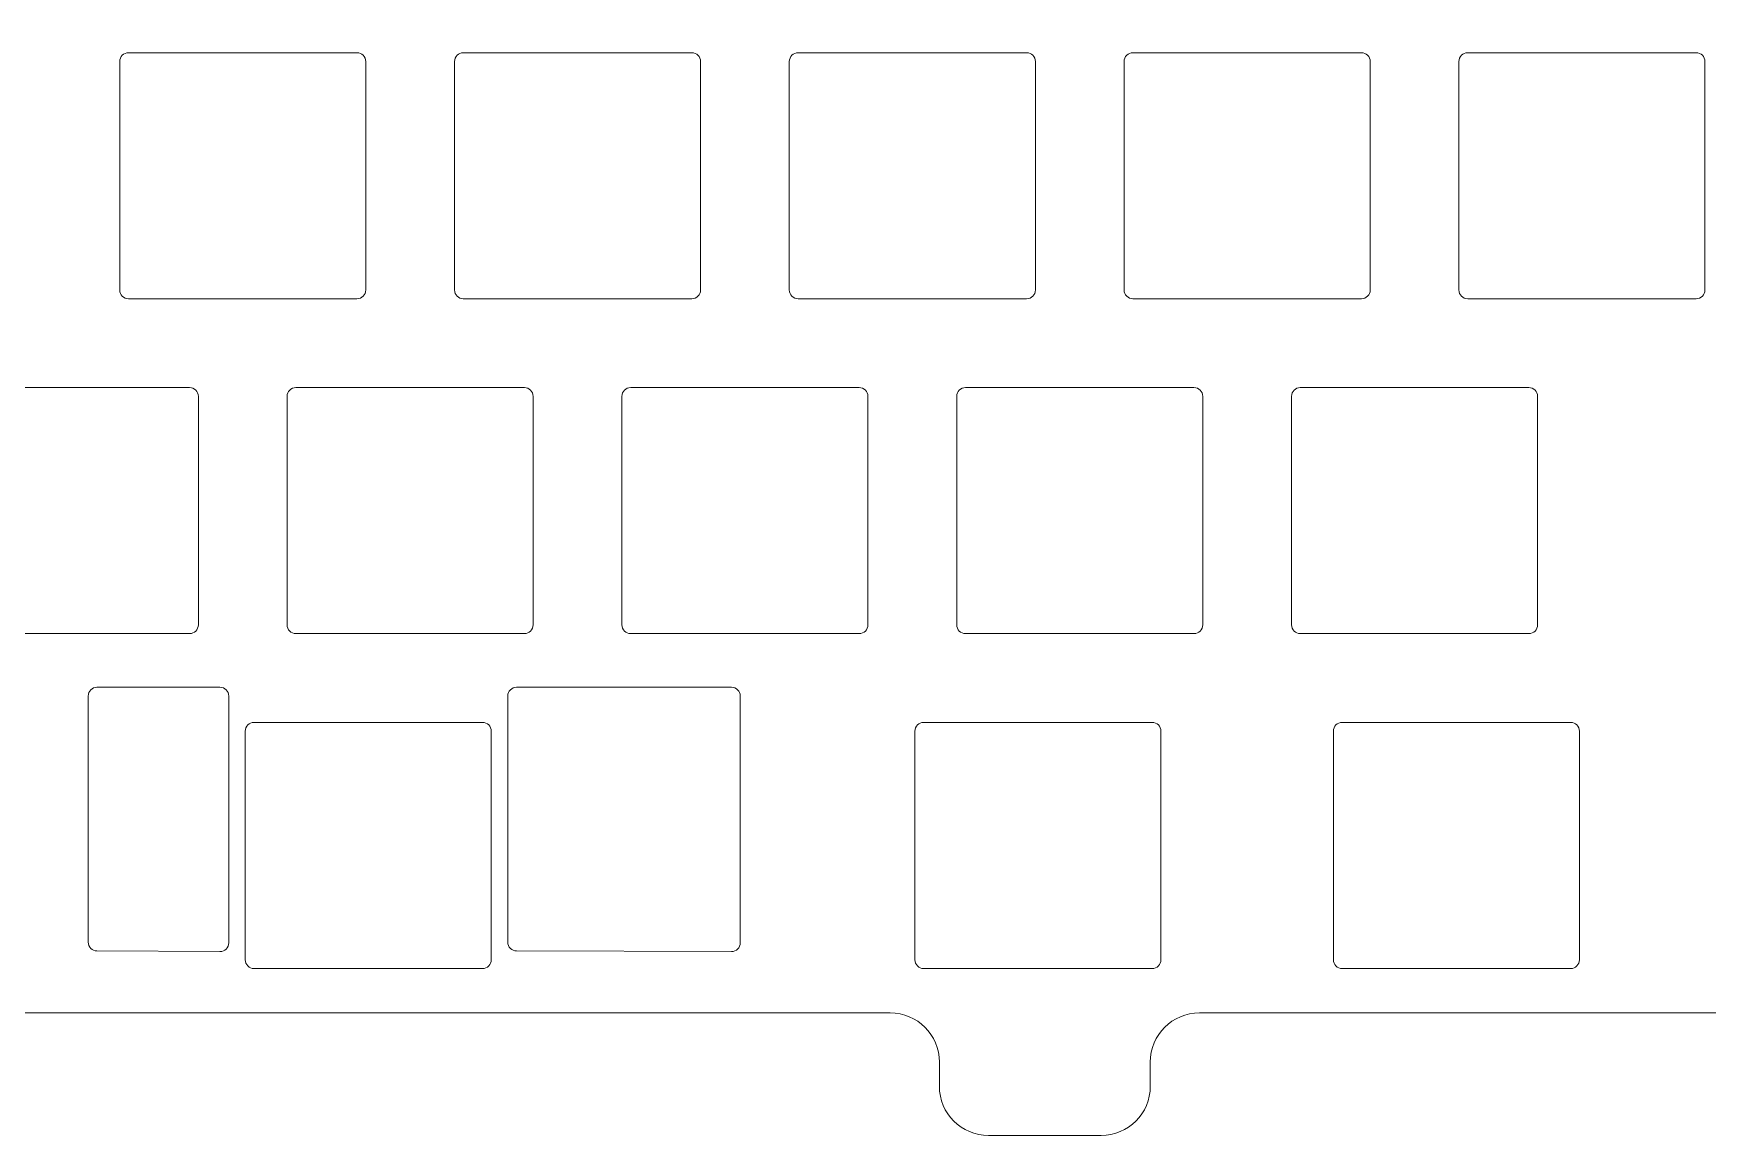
# Model space of a CAD drawing. Extents: x 154 to 459, y 341 to 451.
# Drawn here: x 299.4 to 394.6, y 341.4 to 404.1 of the extents above; entities that cross this region are included whole.
import ezdxf

# ---------------------------------------------------------------- set-up
doc = ezdxf.new("R2010")
doc.units = 0
doc.header["$MEASUREMENT"] = 0

# ---------------------------------------------------------------- blocks, each defined once
blk = doc.blocks.new('block 2')
at = {"color": 7, "lineweight": 9, "true_color": 0xffffff}
blk.add_open_spline([(250.101, 447.8), (250.101, 447.8), (250.101, 446.424), (250.101, 446.424), (250.101, 444.878), (248.847, 443.624), (247.301, 443.624), (247.301, 443.624), (174.901, 443.624), (174.901, 443.624), (173.354, 443.624), (172.101, 444.878), (172.101, 446.424), (172.101, 446.424), (172.101, 447.8), (172.101, 447.8), (172.101, 449.346), (170.847, 450.6), (169.301, 450.6), (169.301, 450.6), (162.901, 450.6), (162.901, 450.6), (161.354, 450.6), (160.101, 449.346), (160.101, 447.8), (160.101, 447.8), (160.101, 446.424), (160.101, 446.424), (160.101, 444.878), (158.847, 443.624), (157.301, 443.624), (157.301, 443.624), (156.901, 443.624), (156.901, 443.624), (155.354, 443.624), (154.101, 442.371), (154.101, 440.824), (154.101, 440.824), (154.101, 351.176), (154.101, 351.176), (154.101, 349.629), (155.354, 348.376), (156.901, 348.376), (156.901, 348.376), (157.301, 348.376), (157.301, 348.376), (158.847, 348.376), (160.101, 347.122), (160.101, 345.576), (160.101, 345.576), (160.101, 344.2), (160.101, 344.2), (160.101, 342.654), (161.354, 341.4), (162.901, 341.4), (162.901, 341.4), (169.301, 341.4), (169.301, 341.4), (170.847, 341.4), (172.101, 342.654), (172.101, 344.2), (172.101, 344.2), (172.101, 345.576), (172.101, 345.576), (172.101, 347.122), (173.354, 348.376), (174.901, 348.376), (174.901, 348.376), (247.301, 348.376), (247.301, 348.376), (248.847, 348.376), (250.101, 347.122), (250.101, 345.576), (250.101, 345.576), (250.101, 344.2), (250.101, 344.2), (250.101, 342.654), (251.354, 341.4), (252.901, 341.4), (252.901, 341.4), (259.301, 341.4), (259.301, 341.4), (260.847, 341.4), (262.101, 342.654), (262.101, 344.2), (262.101, 344.2), (262.101, 345.576), (262.101, 345.576), (262.101, 347.122), (263.354, 348.376), (264.901, 348.376), (264.901, 348.376), (348.101, 348.376), (348.101, 348.376), (349.647, 348.376), (350.901, 347.122), (350.901, 345.576), (350.901, 345.576), (350.901, 344.2), (350.901, 344.2), (350.901, 342.654), (352.154, 341.4), (353.701, 341.4), (353.701, 341.4), (360.101, 341.4), (360.101, 341.4), (361.647, 341.4), (362.901, 342.654), (362.901, 344.2), (362.901, 344.2), (362.901, 345.576), (362.901, 345.576), (362.901, 347.122), (364.154, 348.376), (365.701, 348.376), (365.701, 348.376), (438.101, 348.376), (438.101, 348.376), (439.647, 348.376), (440.901, 347.122), (440.901, 345.576), (440.901, 345.576), (440.901, 344.2), (440.901, 344.2), (440.901, 342.654), (442.154, 341.4), (443.701, 341.4), (443.701, 341.4), (450.101, 341.4), (450.101, 341.4), (451.647, 341.4), (452.901, 342.654), (452.901, 344.2), (452.901, 344.2), (452.901, 345.576), (452.901, 345.576), (452.901, 347.122), (454.154, 348.376), (455.701, 348.376), (455.701, 348.376), (456.099, 348.376), (456.099, 348.376), (457.646, 348.376), (458.899, 349.629), (458.899, 351.176), (458.899, 351.176), (458.899, 440.824), (458.899, 440.824), (458.899, 442.371), (457.646, 443.624), (456.099, 443.624), (456.099, 443.624), (455.701, 443.624), (455.701, 443.624), (454.154, 443.624), (452.901, 444.878), (452.901, 446.424), (452.901, 446.424), (452.901, 447.8), (452.901, 447.8), (452.901, 449.346), (451.647, 450.6), (450.101, 450.6), (450.101, 450.6), (443.701, 450.6), (443.701, 450.6), (442.154, 450.6), (440.901, 449.346), (440.901, 447.8), (440.901, 447.8), (440.901, 446.424), (440.901, 446.424), (440.901, 444.878), (439.647, 443.624), (438.101, 443.624), (438.101, 443.624), (365.701, 443.624), (365.701, 443.624), (364.154, 443.624), (362.901, 444.878), (362.901, 446.424), (362.901, 446.424), (362.901, 447.8), (362.901, 447.8), (362.901, 449.346), (361.647, 450.6), (360.101, 450.6), (360.101, 450.6), (353.701, 450.6), (353.701, 450.6), (352.154, 450.6), (350.901, 449.346), (350.901, 447.8), (350.901, 447.8), (350.901, 446.424), (350.901, 446.424), (350.901, 444.878), (349.647, 443.624), (348.101, 443.624), (348.101, 443.624), (264.901, 443.624), (264.901, 443.624), (263.354, 443.624), (262.101, 444.878), (262.101, 446.424), (262.101, 446.424), (262.101, 447.8), (262.101, 447.8), (262.101, 449.346), (260.847, 450.6), (259.301, 450.6), (259.301, 450.6), (252.901, 450.6), (252.901, 450.6), (251.354, 450.6), (250.101, 449.346), (250.101, 447.8)], degree=3, knots=[0, 0, 0, 0, 1, 1, 1, 2, 2, 2, 3, 3, 3, 4, 4, 4, 5, 5, 5, 6, 6, 6, 7, 7, 7, 8, 8, 8, 9, 9, 9, 10, 10, 10, 11, 11, 11, 12, 12, 12, 13, 13, 13, 14, 14, 14, 15, 15, 15, 16, 16, 16, 17, 17, 17, 18, 18, 18, 19, 19, 19, 20, 20, 20, 21, 21, 21, 22, 22, 22, 23, 23, 23, 24, 24, 24, 25, 25, 25, 26, 26, 26, 27, 27, 27, 28, 28, 28, 29, 29, 29, 30, 30, 30, 31, 31, 31, 32, 32, 32, 33, 33, 33, 34, 34, 34, 35, 35, 35, 36, 36, 36, 37, 37, 37, 38, 38, 38, 39, 39, 39, 40, 40, 40, 41, 41, 41, 42, 42, 42, 43, 43, 43, 44, 44, 44, 45, 45, 45, 46, 46, 46, 47, 47, 47, 48, 48, 48, 49, 49, 49, 50, 50, 50, 51, 51, 51, 52, 52, 52, 53, 53, 53, 54, 54, 54, 55, 55, 55, 56, 56, 56, 57, 57, 57, 58, 58, 58, 59, 59, 59, 60, 60, 60, 61, 61, 61, 62, 62, 62, 63, 63, 63, 64, 64, 64, 65, 65, 65, 66, 66, 66, 67, 67, 67, 68, 68, 68, 69, 69, 69, 70, 70, 70, 71, 71, 71, 72, 72, 72, 72], dxfattribs=at)
blk = doc.blocks.new('block 11')
at = {"color": 7, "lineweight": 9, "true_color": 0xffffff}
blk.add_open_spline([(373.819, 364.9), (373.543, 364.9), (373.319, 364.676), (373.319, 364.4)], degree=3, dxfattribs=at)
blk = doc.blocks.new('block 12')
at = {"color": 7, "lineweight": 9, "true_color": 0xffffff}
blk.add_lwpolyline([(373.319, 364.4), (373.319, 351.4)], dxfattribs=at)
blk = doc.blocks.new('block 13')
at = {"color": 7, "lineweight": 9, "true_color": 0xffffff}
blk.add_open_spline([(373.319, 351.4), (373.319, 351.124), (373.543, 350.9), (373.819, 350.9)], degree=3, dxfattribs=at)
blk = doc.blocks.new('block 14')
at = {"color": 7, "lineweight": 9, "true_color": 0xffffff}
blk.add_lwpolyline([(373.819, 350.9), (386.819, 350.9)], dxfattribs=at)
blk = doc.blocks.new('block 15')
at = {"color": 7, "lineweight": 9, "true_color": 0xffffff}
blk.add_open_spline([(386.819, 350.9), (387.095, 350.9), (387.319, 351.124), (387.319, 351.4)], degree=3, dxfattribs=at)
blk = doc.blocks.new('block 16')
at = {"color": 7, "lineweight": 9, "true_color": 0xffffff}
blk.add_lwpolyline([(387.319, 351.4), (387.319, 364.4)], dxfattribs=at)
blk = doc.blocks.new('block 17')
at = {"color": 7, "lineweight": 9, "true_color": 0xffffff}
blk.add_open_spline([(387.319, 364.4), (387.319, 364.676), (387.095, 364.9), (386.819, 364.9)], degree=3, dxfattribs=at)
blk = doc.blocks.new('block 18')
at = {"color": 7, "lineweight": 9, "true_color": 0xffffff}
blk.add_lwpolyline([(386.819, 364.9), (373.819, 364.9)], dxfattribs=at)
blk = doc.blocks.new('block 19')
at = {"color": 7, "lineweight": 9, "true_color": 0xffffff}
blk.add_open_spline([(302.969, 366.9), (302.693, 366.9), (302.469, 366.676), (302.469, 366.4)], degree=3, dxfattribs=at)
blk = doc.blocks.new('block 20')
at = {"color": 7, "lineweight": 9, "true_color": 0xffffff}
blk.add_lwpolyline([(302.469, 366.4), (302.469, 352.4)], dxfattribs=at)
blk = doc.blocks.new('block 21')
at = {"color": 7, "lineweight": 9, "true_color": 0xffffff}
blk.add_open_spline([(302.469, 352.4), (302.469, 352.123), (302.693, 351.9), (302.969, 351.9)], degree=3, dxfattribs=at)
blk = doc.blocks.new('block 22')
at = {"color": 7, "lineweight": 9, "true_color": 0xffffff}
blk.add_lwpolyline([(302.969, 351.9), (309.969, 351.864)], dxfattribs=at)
blk = doc.blocks.new('block 23')
at = {"color": 7, "lineweight": 9, "true_color": 0xffffff}
blk.add_open_spline([(309.969, 351.864), (310.245, 351.864), (310.469, 352.088), (310.469, 352.364)], degree=3, dxfattribs=at)
blk = doc.blocks.new('block 24')
at = {"color": 7, "lineweight": 9, "true_color": 0xffffff}
blk.add_lwpolyline([(310.469, 352.364), (310.469, 366.4)], dxfattribs=at)
blk = doc.blocks.new('block 25')
at = {"color": 7, "lineweight": 9, "true_color": 0xffffff}
blk.add_open_spline([(310.469, 366.4), (310.469, 366.676), (310.245, 366.9), (309.969, 366.9)], degree=3, dxfattribs=at)
blk = doc.blocks.new('block 26')
at = {"color": 7, "lineweight": 9, "true_color": 0xffffff}
blk.add_lwpolyline([(309.969, 366.9), (302.969, 366.9)], dxfattribs=at)
blk = doc.blocks.new('block 75')
at = {"color": 7, "lineweight": 9, "true_color": 0xffffff}
blk.add_open_spline([(352.388, 383.95), (352.112, 383.95), (351.888, 383.726), (351.888, 383.45)], degree=3, dxfattribs=at)
blk = doc.blocks.new('block 76')
at = {"color": 7, "lineweight": 9, "true_color": 0xffffff}
blk.add_lwpolyline([(351.888, 383.45), (351.888, 370.45)], dxfattribs=at)
blk = doc.blocks.new('block 77')
at = {"color": 7, "lineweight": 9, "true_color": 0xffffff}
blk.add_open_spline([(351.888, 370.45), (351.888, 370.174), (352.112, 369.95), (352.388, 369.95)], degree=3, dxfattribs=at)
blk = doc.blocks.new('block 78')
at = {"color": 7, "lineweight": 9, "true_color": 0xffffff}
blk.add_lwpolyline([(352.388, 369.95), (365.388, 369.95)], dxfattribs=at)
blk = doc.blocks.new('block 79')
at = {"color": 7, "lineweight": 9, "true_color": 0xffffff}
blk.add_open_spline([(365.388, 369.95), (365.664, 369.95), (365.888, 370.174), (365.888, 370.45)], degree=3, dxfattribs=at)
blk = doc.blocks.new('block 80')
at = {"color": 7, "lineweight": 9, "true_color": 0xffffff}
blk.add_lwpolyline([(365.888, 370.45), (365.888, 383.45)], dxfattribs=at)
blk = doc.blocks.new('block 81')
at = {"color": 7, "lineweight": 9, "true_color": 0xffffff}
blk.add_open_spline([(365.888, 383.45), (365.888, 383.726), (365.664, 383.95), (365.388, 383.95)], degree=3, dxfattribs=at)
blk = doc.blocks.new('block 82')
at = {"color": 7, "lineweight": 9, "true_color": 0xffffff}
blk.add_lwpolyline([(365.388, 383.95), (352.388, 383.95)], dxfattribs=at)
blk = doc.blocks.new('block 83')
at = {"color": 7, "lineweight": 9, "true_color": 0xffffff}
blk.add_open_spline([(314.288, 383.95), (314.012, 383.95), (313.788, 383.726), (313.788, 383.45)], degree=3, dxfattribs=at)
blk = doc.blocks.new('block 84')
at = {"color": 7, "lineweight": 9, "true_color": 0xffffff}
blk.add_lwpolyline([(313.788, 383.45), (313.788, 370.45)], dxfattribs=at)
blk = doc.blocks.new('block 85')
at = {"color": 7, "lineweight": 9, "true_color": 0xffffff}
blk.add_open_spline([(313.788, 370.45), (313.788, 370.174), (314.012, 369.95), (314.288, 369.95)], degree=3, dxfattribs=at)
blk = doc.blocks.new('block 86')
at = {"color": 7, "lineweight": 9, "true_color": 0xffffff}
blk.add_lwpolyline([(314.288, 369.95), (327.288, 369.95)], dxfattribs=at)
blk = doc.blocks.new('block 87')
at = {"color": 7, "lineweight": 9, "true_color": 0xffffff}
blk.add_open_spline([(327.288, 369.95), (327.564, 369.95), (327.788, 370.174), (327.788, 370.45)], degree=3, dxfattribs=at)
blk = doc.blocks.new('block 88')
at = {"color": 7, "lineweight": 9, "true_color": 0xffffff}
blk.add_lwpolyline([(327.788, 370.45), (327.788, 383.45)], dxfattribs=at)
blk = doc.blocks.new('block 89')
at = {"color": 7, "lineweight": 9, "true_color": 0xffffff}
blk.add_open_spline([(327.788, 383.45), (327.788, 383.726), (327.564, 383.95), (327.288, 383.95)], degree=3, dxfattribs=at)
blk = doc.blocks.new('block 90')
at = {"color": 7, "lineweight": 9, "true_color": 0xffffff}
blk.add_lwpolyline([(327.288, 383.95), (314.288, 383.95)], dxfattribs=at)
blk = doc.blocks.new('block 139')
at = {"color": 7, "lineweight": 9, "true_color": 0xffffff}
blk.add_open_spline([(380.963, 403), (380.687, 403), (380.463, 402.776), (380.463, 402.5)], degree=3, dxfattribs=at)
blk = doc.blocks.new('block 140')
at = {"color": 7, "lineweight": 9, "true_color": 0xffffff}
blk.add_lwpolyline([(380.463, 402.5), (380.463, 389.5)], dxfattribs=at)
blk = doc.blocks.new('block 141')
at = {"color": 7, "lineweight": 9, "true_color": 0xffffff}
blk.add_open_spline([(380.463, 389.5), (380.463, 389.224), (380.687, 389), (380.963, 389)], degree=3, dxfattribs=at)
blk = doc.blocks.new('block 142')
at = {"color": 7, "lineweight": 9, "true_color": 0xffffff}
blk.add_lwpolyline([(380.963, 389), (393.963, 389)], dxfattribs=at)
blk = doc.blocks.new('block 143')
at = {"color": 7, "lineweight": 9, "true_color": 0xffffff}
blk.add_open_spline([(393.963, 389), (394.239, 389), (394.463, 389.224), (394.463, 389.5)], degree=3, dxfattribs=at)
blk = doc.blocks.new('block 144')
at = {"color": 7, "lineweight": 9, "true_color": 0xffffff}
blk.add_lwpolyline([(394.463, 389.5), (394.463, 402.5)], dxfattribs=at)
blk = doc.blocks.new('block 145')
at = {"color": 7, "lineweight": 9, "true_color": 0xffffff}
blk.add_open_spline([(394.463, 402.5), (394.463, 402.776), (394.239, 403), (393.963, 403)], degree=3, dxfattribs=at)
blk = doc.blocks.new('block 146')
at = {"color": 7, "lineweight": 9, "true_color": 0xffffff}
blk.add_lwpolyline([(393.963, 403), (380.963, 403)], dxfattribs=at)
blk = doc.blocks.new('block 147')
at = {"color": 7, "lineweight": 9, "true_color": 0xffffff}
blk.add_open_spline([(342.863, 403), (342.587, 403), (342.363, 402.776), (342.363, 402.5)], degree=3, dxfattribs=at)
blk = doc.blocks.new('block 148')
at = {"color": 7, "lineweight": 9, "true_color": 0xffffff}
blk.add_lwpolyline([(342.363, 402.5), (342.363, 389.5)], dxfattribs=at)
blk = doc.blocks.new('block 149')
at = {"color": 7, "lineweight": 9, "true_color": 0xffffff}
blk.add_open_spline([(342.363, 389.5), (342.363, 389.224), (342.587, 389), (342.863, 389)], degree=3, dxfattribs=at)
blk = doc.blocks.new('block 150')
at = {"color": 7, "lineweight": 9, "true_color": 0xffffff}
blk.add_lwpolyline([(342.863, 389), (355.863, 389)], dxfattribs=at)
blk = doc.blocks.new('block 151')
at = {"color": 7, "lineweight": 9, "true_color": 0xffffff}
blk.add_open_spline([(355.863, 389), (356.139, 389), (356.363, 389.224), (356.363, 389.5)], degree=3, dxfattribs=at)
blk = doc.blocks.new('block 152')
at = {"color": 7, "lineweight": 9, "true_color": 0xffffff}
blk.add_lwpolyline([(356.363, 389.5), (356.363, 402.5)], dxfattribs=at)
blk = doc.blocks.new('block 153')
at = {"color": 7, "lineweight": 9, "true_color": 0xffffff}
blk.add_open_spline([(356.363, 402.5), (356.363, 402.776), (356.139, 403), (355.863, 403)], degree=3, dxfattribs=at)
blk = doc.blocks.new('block 154')
at = {"color": 7, "lineweight": 9, "true_color": 0xffffff}
blk.add_lwpolyline([(355.863, 403), (342.863, 403)], dxfattribs=at)
blk = doc.blocks.new('block 155')
at = {"color": 7, "lineweight": 9, "true_color": 0xffffff}
blk.add_open_spline([(304.763, 403), (304.487, 403), (304.263, 402.776), (304.263, 402.5)], degree=3, dxfattribs=at)
blk = doc.blocks.new('block 156')
at = {"color": 7, "lineweight": 9, "true_color": 0xffffff}
blk.add_lwpolyline([(304.263, 402.5), (304.263, 389.5)], dxfattribs=at)
blk = doc.blocks.new('block 157')
at = {"color": 7, "lineweight": 9, "true_color": 0xffffff}
blk.add_open_spline([(304.263, 389.5), (304.263, 389.224), (304.487, 389), (304.763, 389)], degree=3, dxfattribs=at)
blk = doc.blocks.new('block 158')
at = {"color": 7, "lineweight": 9, "true_color": 0xffffff}
blk.add_lwpolyline([(304.763, 389), (317.763, 389)], dxfattribs=at)
blk = doc.blocks.new('block 159')
at = {"color": 7, "lineweight": 9, "true_color": 0xffffff}
blk.add_open_spline([(317.763, 389), (318.039, 389), (318.263, 389.224), (318.263, 389.5)], degree=3, dxfattribs=at)
blk = doc.blocks.new('block 160')
at = {"color": 7, "lineweight": 9, "true_color": 0xffffff}
blk.add_lwpolyline([(318.263, 389.5), (318.263, 402.5)], dxfattribs=at)
blk = doc.blocks.new('block 161')
at = {"color": 7, "lineweight": 9, "true_color": 0xffffff}
blk.add_open_spline([(318.263, 402.5), (318.263, 402.776), (318.039, 403), (317.763, 403)], degree=3, dxfattribs=at)
blk = doc.blocks.new('block 162')
at = {"color": 7, "lineweight": 9, "true_color": 0xffffff}
blk.add_lwpolyline([(317.763, 403), (304.763, 403)], dxfattribs=at)
blk = doc.blocks.new('block 471')
at = {"color": 7, "lineweight": 9, "true_color": 0xffffff}
blk.add_open_spline([(323.813, 403), (323.537, 403), (323.313, 402.776), (323.313, 402.5)], degree=3, dxfattribs=at)
blk = doc.blocks.new('block 472')
at = {"color": 7, "lineweight": 9, "true_color": 0xffffff}
blk.add_lwpolyline([(323.313, 402.5), (323.313, 389.5)], dxfattribs=at)
blk = doc.blocks.new('block 473')
at = {"color": 7, "lineweight": 9, "true_color": 0xffffff}
blk.add_open_spline([(323.313, 389.5), (323.313, 389.224), (323.537, 389), (323.813, 389)], degree=3, dxfattribs=at)
blk = doc.blocks.new('block 474')
at = {"color": 7, "lineweight": 9, "true_color": 0xffffff}
blk.add_lwpolyline([(323.813, 389), (336.813, 389)], dxfattribs=at)
blk = doc.blocks.new('block 475')
at = {"color": 7, "lineweight": 9, "true_color": 0xffffff}
blk.add_open_spline([(336.813, 389), (337.089, 389), (337.313, 389.224), (337.313, 389.5)], degree=3, dxfattribs=at)
blk = doc.blocks.new('block 476')
at = {"color": 7, "lineweight": 9, "true_color": 0xffffff}
blk.add_lwpolyline([(337.313, 389.5), (337.313, 402.5)], dxfattribs=at)
blk = doc.blocks.new('block 477')
at = {"color": 7, "lineweight": 9, "true_color": 0xffffff}
blk.add_open_spline([(337.313, 402.5), (337.313, 402.776), (337.089, 403), (336.813, 403)], degree=3, dxfattribs=at)
blk = doc.blocks.new('block 478')
at = {"color": 7, "lineweight": 9, "true_color": 0xffffff}
blk.add_lwpolyline([(336.813, 403), (323.813, 403)], dxfattribs=at)
blk = doc.blocks.new('block 479')
at = {"color": 7, "lineweight": 9, "true_color": 0xffffff}
blk.add_open_spline([(361.913, 403), (361.637, 403), (361.413, 402.776), (361.413, 402.5)], degree=3, dxfattribs=at)
blk = doc.blocks.new('block 480')
at = {"color": 7, "lineweight": 9, "true_color": 0xffffff}
blk.add_lwpolyline([(361.413, 402.5), (361.413, 389.5)], dxfattribs=at)
blk = doc.blocks.new('block 481')
at = {"color": 7, "lineweight": 9, "true_color": 0xffffff}
blk.add_open_spline([(361.413, 389.5), (361.413, 389.224), (361.637, 389), (361.913, 389)], degree=3, dxfattribs=at)
blk = doc.blocks.new('block 482')
at = {"color": 7, "lineweight": 9, "true_color": 0xffffff}
blk.add_lwpolyline([(361.913, 389), (374.913, 389)], dxfattribs=at)
blk = doc.blocks.new('block 483')
at = {"color": 7, "lineweight": 9, "true_color": 0xffffff}
blk.add_open_spline([(374.913, 389), (375.189, 389), (375.413, 389.224), (375.413, 389.5)], degree=3, dxfattribs=at)
blk = doc.blocks.new('block 484')
at = {"color": 7, "lineweight": 9, "true_color": 0xffffff}
blk.add_lwpolyline([(375.413, 389.5), (375.413, 402.5)], dxfattribs=at)
blk = doc.blocks.new('block 485')
at = {"color": 7, "lineweight": 9, "true_color": 0xffffff}
blk.add_open_spline([(375.413, 402.5), (375.413, 402.776), (375.189, 403), (374.913, 403)], degree=3, dxfattribs=at)
blk = doc.blocks.new('block 486')
at = {"color": 7, "lineweight": 9, "true_color": 0xffffff}
blk.add_lwpolyline([(374.913, 403), (361.913, 403)], dxfattribs=at)
blk = doc.blocks.new('block 538')
at = {"color": 7, "lineweight": 9, "true_color": 0xffffff}
blk.add_lwpolyline([(295.238, 369.95), (308.238, 369.95)], dxfattribs=at)
blk = doc.blocks.new('block 539')
at = {"color": 7, "lineweight": 9, "true_color": 0xffffff}
blk.add_open_spline([(308.238, 369.95), (308.514, 369.95), (308.738, 370.174), (308.738, 370.45)], degree=3, dxfattribs=at)
blk = doc.blocks.new('block 540')
at = {"color": 7, "lineweight": 9, "true_color": 0xffffff}
blk.add_lwpolyline([(308.738, 370.45), (308.738, 383.45)], dxfattribs=at)
blk = doc.blocks.new('block 541')
at = {"color": 7, "lineweight": 9, "true_color": 0xffffff}
blk.add_open_spline([(308.738, 383.45), (308.738, 383.726), (308.514, 383.95), (308.238, 383.95)], degree=3, dxfattribs=at)
blk = doc.blocks.new('block 542')
at = {"color": 7, "lineweight": 9, "true_color": 0xffffff}
blk.add_lwpolyline([(308.238, 383.95), (295.238, 383.95)], dxfattribs=at)
blk = doc.blocks.new('block 543')
at = {"color": 7, "lineweight": 9, "true_color": 0xffffff}
blk.add_open_spline([(333.338, 383.95), (333.062, 383.95), (332.838, 383.726), (332.838, 383.45)], degree=3, dxfattribs=at)
blk = doc.blocks.new('block 544')
at = {"color": 7, "lineweight": 9, "true_color": 0xffffff}
blk.add_lwpolyline([(332.838, 383.45), (332.838, 370.45)], dxfattribs=at)
blk = doc.blocks.new('block 545')
at = {"color": 7, "lineweight": 9, "true_color": 0xffffff}
blk.add_open_spline([(332.838, 370.45), (332.838, 370.174), (333.062, 369.95), (333.338, 369.95)], degree=3, dxfattribs=at)
blk = doc.blocks.new('block 546')
at = {"color": 7, "lineweight": 9, "true_color": 0xffffff}
blk.add_lwpolyline([(333.338, 369.95), (346.338, 369.95)], dxfattribs=at)
blk = doc.blocks.new('block 547')
at = {"color": 7, "lineweight": 9, "true_color": 0xffffff}
blk.add_open_spline([(346.338, 369.95), (346.614, 369.95), (346.838, 370.174), (346.838, 370.45)], degree=3, dxfattribs=at)
blk = doc.blocks.new('block 548')
at = {"color": 7, "lineweight": 9, "true_color": 0xffffff}
blk.add_lwpolyline([(346.838, 370.45), (346.838, 383.45)], dxfattribs=at)
blk = doc.blocks.new('block 549')
at = {"color": 7, "lineweight": 9, "true_color": 0xffffff}
blk.add_open_spline([(346.838, 383.45), (346.838, 383.726), (346.614, 383.95), (346.338, 383.95)], degree=3, dxfattribs=at)
blk = doc.blocks.new('block 550')
at = {"color": 7, "lineweight": 9, "true_color": 0xffffff}
blk.add_lwpolyline([(346.338, 383.95), (333.338, 383.95)], dxfattribs=at)
blk = doc.blocks.new('block 551')
at = {"color": 7, "lineweight": 9, "true_color": 0xffffff}
blk.add_open_spline([(371.438, 383.95), (371.162, 383.95), (370.938, 383.726), (370.938, 383.45)], degree=3, dxfattribs=at)
blk = doc.blocks.new('block 552')
at = {"color": 7, "lineweight": 9, "true_color": 0xffffff}
blk.add_lwpolyline([(370.938, 383.45), (370.938, 370.45)], dxfattribs=at)
blk = doc.blocks.new('block 553')
at = {"color": 7, "lineweight": 9, "true_color": 0xffffff}
blk.add_open_spline([(370.938, 370.45), (370.938, 370.174), (371.162, 369.95), (371.438, 369.95)], degree=3, dxfattribs=at)
blk = doc.blocks.new('block 554')
at = {"color": 7, "lineweight": 9, "true_color": 0xffffff}
blk.add_lwpolyline([(371.438, 369.95), (384.438, 369.95)], dxfattribs=at)
blk = doc.blocks.new('block 555')
at = {"color": 7, "lineweight": 9, "true_color": 0xffffff}
blk.add_open_spline([(384.438, 369.95), (384.714, 369.95), (384.938, 370.174), (384.938, 370.45)], degree=3, dxfattribs=at)
blk = doc.blocks.new('block 556')
at = {"color": 7, "lineweight": 9, "true_color": 0xffffff}
blk.add_lwpolyline([(384.938, 370.45), (384.938, 383.45)], dxfattribs=at)
blk = doc.blocks.new('block 557')
at = {"color": 7, "lineweight": 9, "true_color": 0xffffff}
blk.add_open_spline([(384.938, 383.45), (384.938, 383.726), (384.714, 383.95), (384.438, 383.95)], degree=3, dxfattribs=at)
blk = doc.blocks.new('block 558')
at = {"color": 7, "lineweight": 9, "true_color": 0xffffff}
blk.add_lwpolyline([(384.438, 383.95), (371.438, 383.95)], dxfattribs=at)
blk = doc.blocks.new('block 583')
at = {"color": 7, "lineweight": 9, "true_color": 0xffffff}
blk.add_open_spline([(339.069, 351.864), (339.345, 351.864), (339.569, 352.088), (339.569, 352.364)], degree=3, dxfattribs=at)
blk = doc.blocks.new('block 584')
at = {"color": 7, "lineweight": 9, "true_color": 0xffffff}
blk.add_lwpolyline([(339.569, 352.364), (339.569, 366.4)], dxfattribs=at)
blk = doc.blocks.new('block 585')
at = {"color": 7, "lineweight": 9, "true_color": 0xffffff}
blk.add_open_spline([(339.069, 366.9), (339.345, 366.9), (339.569, 366.676), (339.569, 366.4)], degree=3, dxfattribs=at)
blk = doc.blocks.new('block 586')
at = {"color": 7, "lineweight": 9, "true_color": 0xffffff}
blk.add_lwpolyline([(339.069, 366.9), (326.845, 366.9)], dxfattribs=at)
blk = doc.blocks.new('block 587')
at = {"color": 7, "lineweight": 9, "true_color": 0xffffff}
blk.add_lwpolyline([(326.345, 366.4), (326.345, 352.4)], dxfattribs=at)
blk = doc.blocks.new('block 588')
at = {"color": 7, "lineweight": 9, "true_color": 0xffffff}
blk.add_open_spline([(326.345, 352.4), (326.345, 352.123), (326.569, 351.9), (326.845, 351.9)], degree=3, dxfattribs=at)
blk = doc.blocks.new('block 589')
at = {"color": 7, "lineweight": 9, "true_color": 0xffffff}
blk.add_lwpolyline([(326.845, 351.9), (339.069, 351.864)], dxfattribs=at)
blk = doc.blocks.new('block 598')
at = {"color": 7, "lineweight": 9, "true_color": 0xffffff}
blk.add_open_spline([(311.907, 364.9), (311.631, 364.9), (311.407, 364.676), (311.407, 364.4)], degree=3, dxfattribs=at)
blk = doc.blocks.new('block 599')
at = {"color": 7, "lineweight": 9, "true_color": 0xffffff}
blk.add_lwpolyline([(311.407, 364.4), (311.407, 351.4)], dxfattribs=at)
blk = doc.blocks.new('block 600')
at = {"color": 7, "lineweight": 9, "true_color": 0xffffff}
blk.add_open_spline([(311.407, 351.4), (311.407, 351.124), (311.631, 350.9), (311.907, 350.9)], degree=3, dxfattribs=at)
blk = doc.blocks.new('block 601')
at = {"color": 7, "lineweight": 9, "true_color": 0xffffff}
blk.add_lwpolyline([(311.907, 350.9), (324.907, 350.9)], dxfattribs=at)
blk = doc.blocks.new('block 602')
at = {"color": 7, "lineweight": 9, "true_color": 0xffffff}
blk.add_open_spline([(324.907, 350.9), (325.183, 350.9), (325.407, 351.124), (325.407, 351.4)], degree=3, dxfattribs=at)
blk = doc.blocks.new('block 603')
at = {"color": 7, "lineweight": 9, "true_color": 0xffffff}
blk.add_lwpolyline([(325.407, 351.4), (325.407, 364.4)], dxfattribs=at)
blk = doc.blocks.new('block 604')
at = {"color": 7, "lineweight": 9, "true_color": 0xffffff}
blk.add_open_spline([(325.407, 364.4), (325.407, 364.676), (325.183, 364.9), (324.907, 364.9)], degree=3, dxfattribs=at)
blk = doc.blocks.new('block 605')
at = {"color": 7, "lineweight": 9, "true_color": 0xffffff}
blk.add_lwpolyline([(324.907, 364.9), (311.907, 364.9)], dxfattribs=at)
blk = doc.blocks.new('block 606')
at = {"color": 7, "lineweight": 9, "true_color": 0xffffff}
blk.add_open_spline([(350.007, 364.9), (349.731, 364.9), (349.507, 364.676), (349.507, 364.4)], degree=3, dxfattribs=at)
blk = doc.blocks.new('block 607')
at = {"color": 7, "lineweight": 9, "true_color": 0xffffff}
blk.add_lwpolyline([(349.507, 364.4), (349.507, 351.4)], dxfattribs=at)
blk = doc.blocks.new('block 608')
at = {"color": 7, "lineweight": 9, "true_color": 0xffffff}
blk.add_open_spline([(349.507, 351.4), (349.507, 351.124), (349.731, 350.9), (350.007, 350.9)], degree=3, dxfattribs=at)
blk = doc.blocks.new('block 609')
at = {"color": 7, "lineweight": 9, "true_color": 0xffffff}
blk.add_lwpolyline([(350.007, 350.9), (363.007, 350.9)], dxfattribs=at)
blk = doc.blocks.new('block 610')
at = {"color": 7, "lineweight": 9, "true_color": 0xffffff}
blk.add_open_spline([(363.007, 350.9), (363.283, 350.9), (363.507, 351.124), (363.507, 351.4)], degree=3, dxfattribs=at)
blk = doc.blocks.new('block 611')
at = {"color": 7, "lineweight": 9, "true_color": 0xffffff}
blk.add_lwpolyline([(363.507, 351.4), (363.507, 364.4)], dxfattribs=at)
blk = doc.blocks.new('block 612')
at = {"color": 7, "lineweight": 9, "true_color": 0xffffff}
blk.add_open_spline([(363.507, 364.4), (363.507, 364.676), (363.283, 364.9), (363.007, 364.9)], degree=3, dxfattribs=at)
blk = doc.blocks.new('block 613')
at = {"color": 7, "lineweight": 9, "true_color": 0xffffff}
blk.add_lwpolyline([(363.007, 364.9), (350.007, 364.9)], dxfattribs=at)
blk = doc.blocks.new('block 630')
at = {"color": 7, "lineweight": 9, "true_color": 0xffffff}
blk.add_open_spline([(326.845, 366.9), (326.569, 366.9), (326.345, 366.676), (326.345, 366.4)], degree=3, dxfattribs=at)

msp = doc.modelspace()

# ---------------------------------------------------------------- block references
for name in ['block 2', 'block 155', 'block 162', 'block 161', 'block 471', 'block 478', 'block 477', 'block 147', 'block 154', 'block 153', 'block 479', 'block 486', 'block 485', 'block 139', 'block 146', 'block 145', 'block 156', 'block 160', 'block 472', 'block 476', 'block 148', 'block 152', 'block 480', 'block 484', 'block 140', 'block 144', 'block 157', 'block 158', 'block 159', 'block 473', 'block 474', 'block 475', 'block 149', 'block 150', 'block 151', 'block 481', 'block 482', 'block 483', 'block 141', 'block 142', 'block 143', 'block 542', 'block 541', 'block 83', 'block 90', 'block 89', 'block 543', 'block 550', 'block 549', 'block 75', 'block 82', 'block 81', 'block 551', 'block 558', 'block 557', 'block 540', 'block 84', 'block 88', 'block 544', 'block 548', 'block 76', 'block 80', 'block 552', 'block 556', 'block 538', 'block 539', 'block 85', 'block 86', 'block 87', 'block 545', 'block 546', 'block 547', 'block 77', 'block 78', 'block 79', 'block 553', 'block 554', 'block 555', 'block 19', 'block 26', 'block 25', 'block 630', 'block 586', 'block 585', 'block 20', 'block 24', 'block 587', 'block 584', 'block 598', 'block 605', 'block 604', 'block 606', 'block 613', 'block 612', 'block 11', 'block 18', 'block 17', 'block 599', 'block 603', 'block 607', 'block 611', 'block 12', 'block 16', 'block 21', 'block 22', 'block 23', 'block 588', 'block 589', 'block 583', 'block 600', 'block 601', 'block 602', 'block 608', 'block 609', 'block 610', 'block 13', 'block 14', 'block 15']:
    msp.add_blockref(name, (0, 0))

doc.saveas('drawing.dxf')
